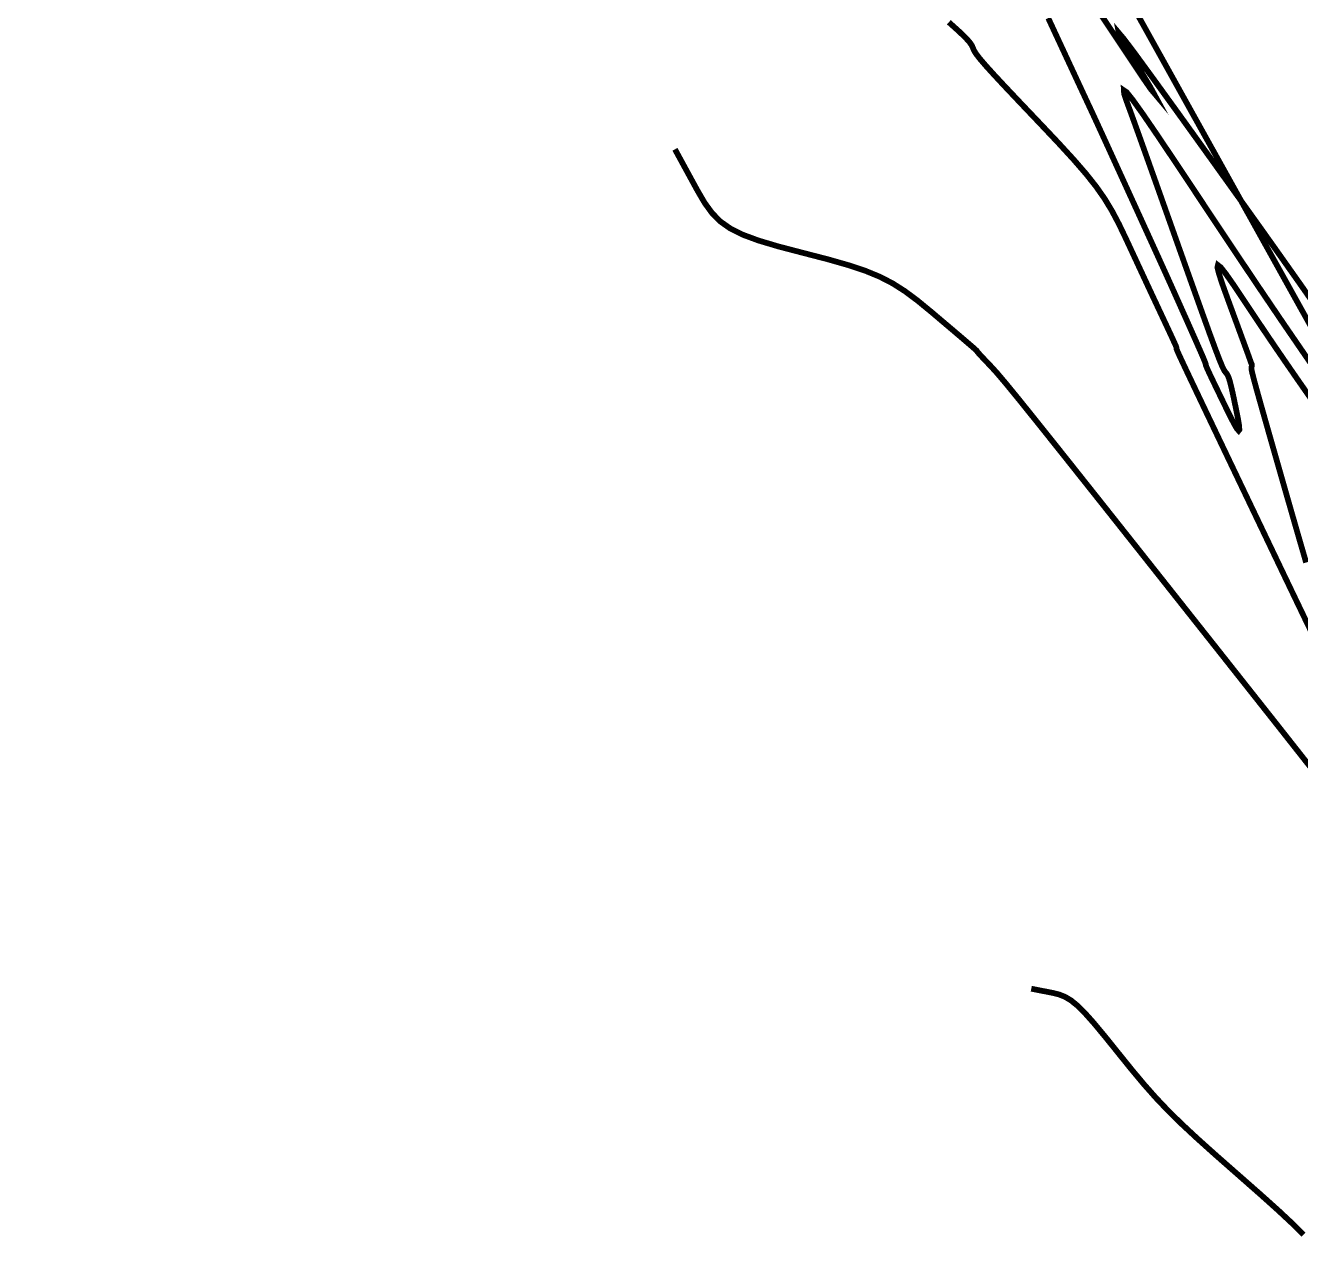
# Model space of a CAD drawing. Header units: metres. Extents: x 368659 to 369057, y 2280132 to 2280625.
# Drawn here: x 368726.57 to 368770.9, y 2280270.54 to 2280312.68 of the extents above; entities that cross this region are included whole.
import ezdxf

# ---------------------------------------------------------------- set-up
doc = ezdxf.new("R2010")
doc.units = ezdxf.units.M
doc.header["$MEASUREMENT"] = 0
doc.layers.add('CVL_CURV_D', color=22, linetype='Continuous')
doc.layers.add('CVL_CURV_G', color=30, linetype='Continuous')

msp = doc.modelspace()

# ---------------------------------------------------------------- linework, layer by layer
at = {"layer": 'CVL_CURV_D', "const_width": 0.2, "elevation": 1896.046}
msp.add_lwpolyline([(368659.2085342921, 2280503.763463162), (368784.2855342921, 2280278.796205122), (369057.2455342921, 2280342.892463162)], dxfattribs=at)
at = {"layer": 'CVL_CURV_D', "color": 22, "linetype": 'Continuous', "const_width": 0.2}
for points, elevation in [([(368771.7165773144, 2280302.508588532), (368770.8661734194, 2280303.726530176), (368769.9669408355, 2280304.99930931), (368768.9584413031, 2280306.414037368), (368767.7802365622, 2280308.05782578), (368766.6390811087, 2280309.645298039), (368765.7686743748, 2280310.850120436), (368765.1489955051, 2280311.6979686), (368764.7600236443, 2280312.21451816), (368764.5817379371, 2280312.425444742), (368764.5941175279, 2280312.356423977), (368764.7771415618, 2280312.033131493), (368765.110789183, 2280311.481242918), (368765.4537773026, 2280310.918336354), (368765.6716159211, 2280310.553976815), (368765.7544738178, 2280310.401820306), (368765.6925197719, 2280310.475522829), (368765.4759225625, 2280310.788740387), (368765.094850969, 2280311.355128984), (368764.5394737705, 2280312.188344621), (368763.7999597462, 2280313.302043301)], 1897.5), ([(368771.2354270387, 2280300.966545254), (368770.2727996649, 2280302.371722804), (368769.3870345873, 2280303.679134009), (368768.5048836216, 2280304.995173556), (368767.553098583, 2280306.426236132), (368766.6499113216, 2280307.784681677), (368765.9488975253, 2280308.830057745), (368765.4298247663, 2280309.589540445), (368765.0724606171, 2280310.090305884), (368764.8565726501, 2280310.35953017), (368764.7619284377, 2280310.424389409), (368764.7682955521, 2280310.312059712), (368764.8554415659, 2280310.049717186), (368764.9737795287, 2280309.727090577), (368765.0964075446, 2280309.390065665), (368765.2371207666, 2280309.000054102), (368765.4097143481, 2280308.518467544), (368765.6279834423, 2280307.906717646), (368765.9057232024, 2280307.12621606), (368766.256728782, 2280306.138374444), (368766.6947953338, 2280304.90460445), (368767.1312324785, 2280303.676757147), (368767.4761648128, 2280302.710991013), (368767.7416099548, 2280301.975178821), (368767.9395855225, 2280301.437193341), (368768.0821091342, 2280301.064907345), (368768.1811984078, 2280300.826193607), (368768.2488709614, 2280300.688924895), (368768.2971444133, 2280300.620973981), (368768.3369227409, 2280300.573599978), (368768.3729316493, 2280300.513027022), (368768.4079213487, 2280300.429575424), (368768.4446420485, 2280300.313565493), (368768.4858439586, 2280300.155317539), (368768.5342772887, 2280299.945151873), (368768.5926922487, 2280299.673388804), (368768.6638390481, 2280299.330348643), (368768.7296575631, 2280298.997378466), (368768.7682125536, 2280298.76314898), (368768.7764415553, 2280298.628965931), (368768.7512821041, 2280298.596135069), (368768.6896717356, 2280298.665962143), (368768.5885479857, 2280298.8397529), (368768.4448483901, 2280299.11881309), (368768.2555104847, 2280299.50444846), (368768.0645347422, 2280299.898407847), (368767.9147304812, 2280300.208493909), (368767.8012485061, 2280300.445093142), (368767.7192396212, 2280300.618592037), (368767.6638546312, 2280300.739377086), (368767.6302443404, 2280300.81783478), (368767.6135595531, 2280300.864351613), (368767.6089510738, 2280300.889314075), (368767.6042907514, 2280300.915211199), (368767.5874127305, 2280300.965211766), (368767.5534112594, 2280301.050721898), (368767.4973805865, 2280301.183147718), (368767.4144149597, 2280301.373895346), (368767.2996086275, 2280301.634370905), (368767.1480558381, 2280301.975980516), (368766.9548508396, 2280302.410130301), (368766.7529963914, 2280302.862851699), (368766.5692047438, 2280303.273682777), (368766.3891343816, 2280303.674289599), (368766.19844379, 2280304.096338226), (368765.9827914535, 2280304.571494724), (368765.7278358571, 2280305.131425154), (368765.4192354858, 2280305.807795581), (368765.0426488245, 2280306.632272067), (368764.6691210246, 2280307.449719022), (368764.3719218646, 2280308.099888469), (368764.1400467691, 2280308.606777889), (368763.962491163, 2280308.994384769), (368763.828250471, 2280309.28670659), (368763.7263201177, 2280309.507740837), (368763.6456955282, 2280309.681484992), (368763.575372127, 2280309.831936541), (368763.5016256414, 2280309.989439386), (368763.4082422826, 2280310.189465653), (368763.2804832013, 2280310.463705147), (368763.1036095485, 2280310.843847679), (368762.8628824751, 2280311.361583055), (368762.5435631316, 2280312.048601087), (368762.1309126692, 2280312.936591582)], 1897.75), ([(368771.7374880059, 2280286.275173319), (368770.0444864905, 2280288.424794534), (368767.899401332, 2280291.137411006), (368765.754493603, 2280293.846118209), (368764.0621534155, 2280295.981168519), (368762.7643544246, 2280297.615069665), (368761.8030702855, 2280298.820329381), (368761.1202746533, 2280299.669455397), (368760.6579411831, 2280300.234955445), (368760.35804353, 2280300.589337258), (368760.1625553493, 2280300.805108566), (368760.0168052077, 2280300.958172199), (368759.9022947918, 2280301.078825402), (368759.8152574357, 2280301.171167534), (368759.7519264737, 2280301.239297953), (368759.7085352402, 2280301.287316017), (368759.6813170695, 2280301.319321085), (368759.6665052956, 2280301.339412515), (368759.6603332531, 2280301.351689665), (368759.6467184814, 2280301.369579067), (368759.604165626, 2280301.410588892), (368759.5207886804, 2280301.484940955), (368759.3847016377, 2280301.602857071), (368759.1840184915, 2280301.774559057), (368758.906853235, 2280302.010268726), (368758.5413198615, 2280302.320207896), (368758.0755323644, 2280302.71459838), (368757.5899464245, 2280303.11377617), (368757.1506188548, 2280303.441558937), (368756.7240653475, 2280303.71339101), (368756.2768015945, 2280303.944716721), (368755.7753432878, 2280304.150980403), (368755.1862061196, 2280304.347626385), (368754.4759057817, 2280304.550099001), (368753.6109579661, 2280304.773842581), (368752.7514445099, 2280304.998306655), (368752.0613995112, 2280305.203464751), (368751.5132670541, 2280305.405547193), (368751.0794912225, 2280305.620784308), (368750.7325161002, 2280305.865406421), (368750.4447857715, 2280306.155643858), (368750.1887443202, 2280306.507726944), (368749.9368358303, 2280306.937886004), (368749.1519045742, 2280308.37608951)], 1898.25), ([(368771.0022903576, 2280270.643335822), (368770.6212740596, 2280271.025247741), (368770.1320935756, 2280271.482517834), (368769.5108268904, 2280272.040333868), (368768.7335519892, 2280272.723883612), (368767.9495490666, 2280273.413459491), (368767.3032052108, 2280273.993736568), (368766.7632587471, 2280274.496476579), (368766.2984480007, 2280274.953441255), (368765.8775112971, 2280275.396392329), (368765.4691869615, 2280275.857091532), (368765.042213319, 2280276.367300597), (368764.5653286953, 2280276.958781256), (368764.1013689037, 2280277.535519154), (368763.7225696357, 2280277.990777923), (368763.4117690333, 2280278.340236283), (368763.1518052388, 2280278.599572953), (368762.9255163943, 2280278.784466651), (368762.7157406421, 2280278.910596097), (368762.5053161241, 2280278.993640009), (368762.2770809827, 2280279.049277107), (368761.5411383388, 2280279.192185986)], 1898.5)]:
    msp.add_lwpolyline(points, dxfattribs=dict(at, elevation=elevation))
at = {"layer": 'CVL_CURV_G', "color": 30, "linetype": 'Continuous', "const_width": 0.2, "elevation": 1898}
for points in [[(368771.2635624011, 2280291.629478274), (368771.000282182, 2280292.175741069), (368770.7059215688, 2280292.788431146), (368770.3578048924, 2280293.51480975), (368769.9332564839, 2280294.40213813), (368769.4096006743, 2280295.497677534), (368768.7641617943, 2280296.848689209), (368768.1245750057, 2280298.187924021), (368767.6227315363, 2280299.239567847), (368767.2423398166, 2280300.038034447), (368766.9671082773, 2280300.617737584), (368766.7807453488, 2280301.013091018), (368766.6669594618, 2280301.25850851), (368766.6094590467, 2280301.388403823), (368766.5919525342, 2280301.437190716), (368766.5829938102, 2280301.503562727), (368766.5823595798, 2280301.506888677), (368766.5800385887, 2280301.5134885), (368766.5753545028, 2280301.524891627), (368766.5676309884, 2280301.542627488), (368766.5561917118, 2280301.568225516), (368766.5403603391, 2280301.603215141), (368766.5194605365, 2280301.649125794), (368766.4928159702, 2280301.707486909), (368766.4635164505, 2280301.771464665), (368766.4327209124, 2280301.838310071), (368766.3968567094, 2280301.915679805), (368766.3523511947, 2280302.011230541), (368766.2956317217, 2280302.132618956), (368766.223125644, 2280302.287501727), (368766.1312603147, 2280302.483535528), (368766.0164630872, 2280302.728377036), (368765.8968289747, 2280302.98360575), (368765.7869352553, 2280303.218355505), (368765.6779326805, 2280303.451614473), (368765.5609720018, 2280303.702370828), (368765.4272039705, 2280303.989612745), (368765.2677793379, 2280304.332328399), (368765.0738488556, 2280304.749505963), (368764.836563275, 2280305.260133613), (368764.5866536722, 2280305.781130674), (368764.3456700166, 2280306.236957866), (368764.090991399, 2280306.657915448), (368763.7999969103, 2280307.074303679), (368763.4500656414, 2280307.516422821), (368763.0185766834, 2280308.014573134), (368762.4829091271, 2280308.599054878), (368761.8204420633, 2280309.300168313), (368761.1628338984, 2280309.991410702), (368760.6452767836, 2280310.53910036), (368760.2504504268, 2280310.962769134), (368759.9610345358, 2280311.28194887), (368759.7597088187, 2280311.516171411), (368759.6291529834, 2280311.684968604), (368759.5520467379, 2280311.807872294), (368759.5110697901, 2280311.904414324), (368759.467863482, 2280311.999743832), (368759.3824478022, 2280312.118128119), (368759.2350704296, 2280312.277776278), (368759.0059790422, 2280312.496897401), (368758.6754213186, 2280312.793700584)], [(368771.3695155377, 2280299.555918628), (368770.8375701738, 2280300.3202937), (368770.3945514741, 2280300.961026001), (368770.0112968506, 2280301.520474867), (368769.6586437155, 2280302.040999633), (368769.3074294811, 2280302.564959636), (368768.9284915591, 2280303.134714209), (368768.5725592519, 2280303.665617858), (368768.3070932178, 2280304.044769866), (368768.128027903, 2280304.272146743), (368768.031297754, 2280304.347724996), (368768.012837217, 2280304.271481133), (368768.0685807387, 2280304.043391661), (368768.1944627651, 2280303.663433089), (368768.3864177429, 2280303.131581924), (368768.5872363053, 2280302.58574391), (368768.746155329, 2280302.153652537), (368768.8687786254, 2280301.820025933), (368768.960710006, 2280301.569582222), (368769.027553282, 2280301.387039534), (368769.074912265, 2280301.257115996), (368769.1083907664, 2280301.164529733), (368769.1335925976, 2280301.093998875), (368769.1541774709, 2280301.036087089), (368769.1704473118, 2280300.990535553), (368769.1829692501, 2280300.955828653), (368769.1923104165, 2280300.930450779), (368769.1990379408, 2280300.91288632), (368769.2037189538, 2280300.901619663), (368769.2069205852, 2280300.895135196), (368769.2092099657, 2280300.891917308), (368769.209707482, 2280300.875838844), (368769.1955201735, 2280300.76606308), (368769.2005303512, 2280300.710128727), (368769.2266489337, 2280300.588672271), (368769.2820369133, 2280300.372183879), (368769.3748552827, 2280300.031153718), (368769.5132650344, 2280299.536071955), (368769.7054271608, 2280298.857428759), (368769.9595026546, 2280297.965714296), (368770.283652508, 2280296.831418734), (368770.6113413606, 2280295.687564183), (368770.878607669, 2280294.76022076), (368771.0974731519, 2280294.009450644)]]:
    msp.add_lwpolyline(points, dxfattribs=at)

doc.saveas('drawing.dxf')
